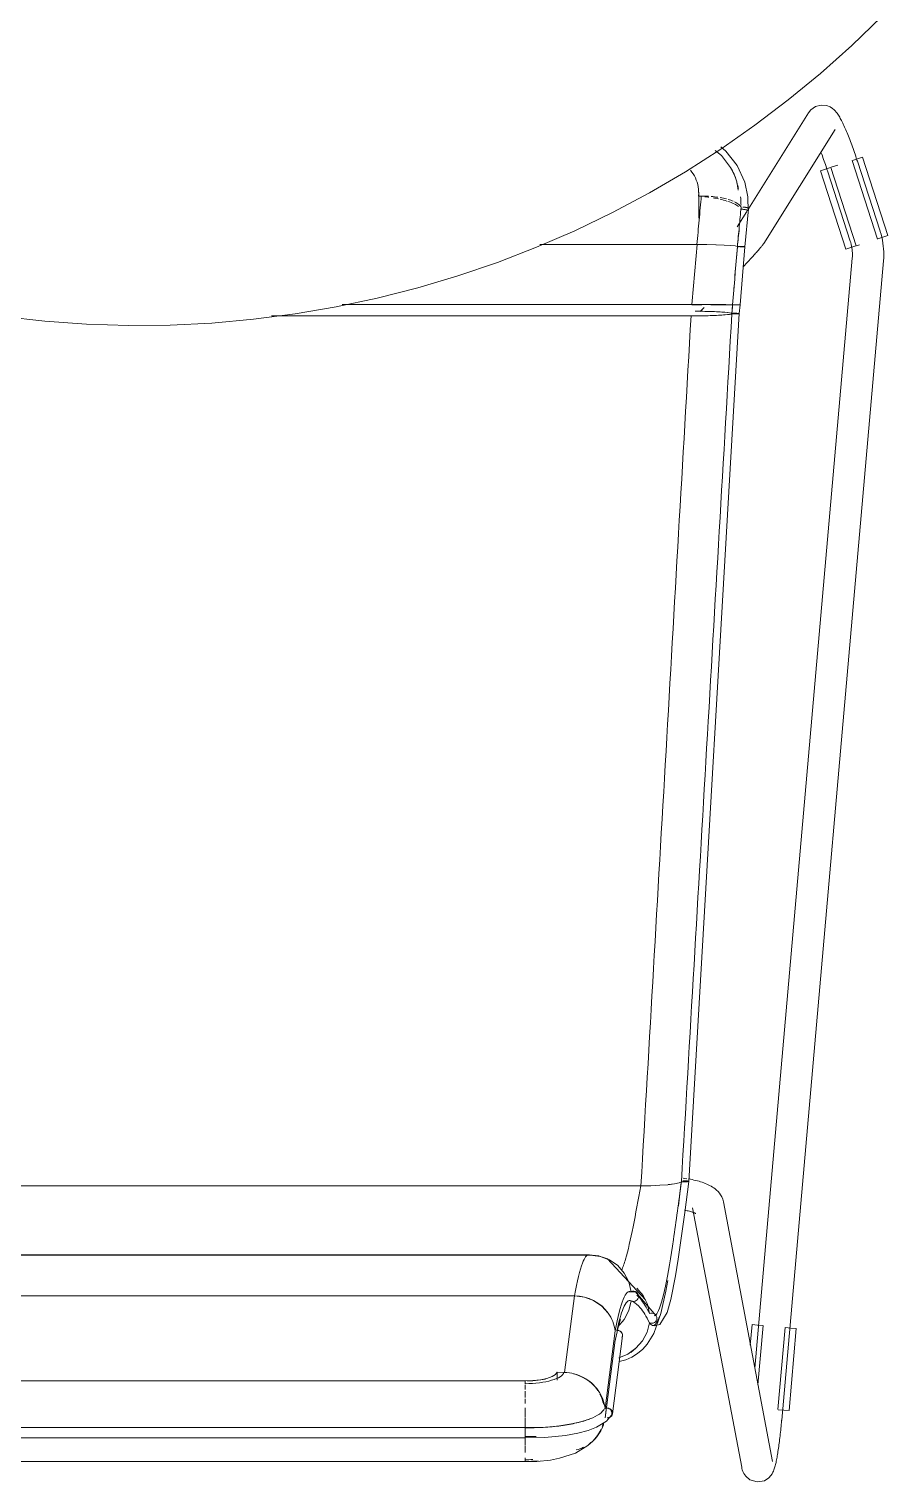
# Model space of a CAD drawing. Header units: millimetres. Extents: x 155927 to 317870, y -36033 to 97293.
# Drawn here: x 220481 to 220809, y 30945 to 31500 of the extents above; entities that cross this region are included whole.
import ezdxf

# ---------------------------------------------------------------- set-up
doc = ezdxf.new("R2010")
doc.units = ezdxf.units.MM
doc.header["$MEASUREMENT"] = 0
doc.layers.add('I-FURN', color=8, linetype='CONTINUOUS', lineweight=9)

msp = doc.modelspace()

# ---------------------------------------------------------------- linework, layer by layer
at = {"layer": 'I-FURN'}
for p, q in [((220795.62, 31494.07), (220807.11, 31505.2)), ((220783.69, 31483.41), (220795.62, 31494.07)), ((220771.34, 31473.23), (220783.69, 31483.41)), ((220779.09, 31468.33), (220756.05, 31431.57)), ((220758.59, 31463.56), (220771.34, 31473.23)), ((220779.98, 31469.46), (220779.09, 31468.33)), ((220779.98, 31469.46), (220781.71, 31470.68)), ((220781.71, 31470.68), (220783.94, 31471.27)), ((220783.94, 31471.27), (220785.91, 31471.09)), ((220785.91, 31471.09), (220787.29, 31470.57)), ((220787.29, 31470.57), (220788.21, 31470)), ((220788.21, 31470), (220788.84, 31469.49)), ((220788.84, 31469.49), (220789.3, 31469.02)), ((220789.3, 31469.02), (220789.67, 31468.59)), ((220789.67, 31468.59), (220789.98, 31468.19)), ((220789.98, 31468.19), (220790.26, 31467.8)), ((220745.47, 31454.41), (220758.59, 31463.56)), ((220790.26, 31467.8), (220790.52, 31467.41)), ((220790.52, 31467.41), (220790.76, 31467.02)), ((220790.76, 31467.02), (220790.99, 31466.62)), ((220790.99, 31466.62), (220791.22, 31466.21)), ((220791.22, 31466.21), (220791.45, 31465.79)), ((220791.45, 31465.79), (220791.68, 31465.35)), ((220791.68, 31465.35), (220791.91, 31464.89)), ((220791.91, 31464.89), (220792.14, 31464.42)), ((220792.14, 31464.42), (220792.37, 31463.92)), ((220792.37, 31463.92), (220792.61, 31463.42)), ((220792.61, 31463.42), (220792.85, 31462.89)), ((220792.85, 31462.89), (220793.09, 31462.34)), ((220761.95, 31418.38), (220789.26, 31461.96)), ((220793.09, 31462.34), (220793.33, 31461.78)), ((220793.33, 31461.78), (220793.58, 31461.2)), ((220793.58, 31461.2), (220793.82, 31460.61)), ((220793.82, 31460.61), (220794.07, 31460)), ((220794.07, 31460), (220794.32, 31459.37)), ((220794.32, 31459.37), (220794.57, 31458.73)), ((220794.57, 31458.73), (220794.83, 31458.08)), ((220794.83, 31458.08), (220795.08, 31457.41)), ((220795.08, 31457.41), (220795.34, 31456.73)), ((220732, 31445.78), (220745.47, 31454.41)), ((220743.38, 31453.96), (220745.73, 31452)), ((220745.47, 31455.26), (220747.46, 31453.66)), ((220745.73, 31452), (220749.22, 31447.42)), ((220747.46, 31453.66), (220751.8, 31448.13)), ((220783.89, 31453.08), (220784.13, 31452.45)), ((220784.13, 31452.45), (220784.36, 31451.82)), ((220784.36, 31451.82), (220784.6, 31451.17)), ((220795.34, 31456.73), (220795.59, 31456.05)), ((220795.59, 31456.05), (220795.85, 31455.35)), ((220795.85, 31455.35), (220796.1, 31454.64)), ((220796.1, 31454.64), (220796.35, 31453.92)), ((220796.35, 31453.92), (220796.61, 31453.2)), ((220796.61, 31453.2), (220796.86, 31452.47)), ((220796.86, 31452.47), (220797.11, 31451.74)), ((220797.11, 31451.74), (220797.35, 31451)), ((220749.22, 31447.42), (220751.13, 31443.74)), ((220751.8, 31448.13), (220754.7, 31441.82)), ((220783.61, 31446.15), (220785.57, 31446.78)), ((220783.61, 31446.15), (220793.3, 31416.14)), ((220784.6, 31451.17), (220784.83, 31450.51)), ((220784.83, 31450.51), (220785.07, 31449.85)), ((220785.07, 31449.85), (220785.3, 31449.17)), ((220785.3, 31449.17), (220785.54, 31448.5)), ((220785.54, 31448.5), (220785.77, 31447.81)), ((220785.57, 31446.78), (220787.54, 31447.42)), ((220785.77, 31447.81), (220786, 31447.12)), ((220786, 31447.12), (220786.23, 31446.43)), ((220786.23, 31446.43), (220786.33, 31446.1)), ((220786.33, 31446.1), (220795.04, 31419.29)), ((220797.35, 31417.45), (220787.66, 31447.45)), ((220790.23, 31448.29), (220787.75, 31447.49)), ((220795.73, 31450.06), (220805.41, 31420.05)), ((220795.84, 31450.1), (220797.82, 31450.73)), ((220797.35, 31451), (220797.6, 31450.26)), ((220797.6, 31450.26), (220797.75, 31449.81)), ((220806.46, 31423), (220797.75, 31449.81)), ((220797.82, 31450.73), (220799.77, 31451.36)), ((220799.77, 31451.36), (220809.46, 31421.36)), ((220718.19, 31437.71), (220732, 31445.78)), ((220754.7, 31441.82), (220755.91, 31436.17)), ((220704.06, 31430.19), (220718.19, 31437.71)), ((220737, 31436.49), (220738.05, 31436.49)), ((220737.06, 31427.98), (220737.06, 31437.74)), ((220755.91, 31436.17), (220756, 31430.71)), ((220689.65, 31423.24), (220704.06, 31430.19)), ((220755.45, 31430.6), (220751.78, 31424.75)), ((220754.7, 31417.11), (220756.12, 31431.6)), ((220674.97, 31416.88), (220689.65, 31423.24)), ((220761.95, 31418.38), (220761.74, 31418.05)), ((220795.04, 31419.29), (220795.24, 31418.66)), ((220795.24, 31418.66), (220795.4, 31418.01)), ((220807.5, 31420.73), (220805.53, 31420.09)), ((220806.47, 31422.95), (220806.46, 31423)), ((220806.8, 31421.86), (220806.47, 31422.95)), ((220807.09, 31420.75), (220806.8, 31421.86)), ((220807.33, 31419.63), (220807.09, 31420.75)), ((220807.52, 31418.51), (220807.33, 31419.63)), ((220809.46, 31421.36), (220807.5, 31420.73)), ((220807.67, 31417.38), (220807.52, 31418.51)), ((220660.05, 31411.1), (220674.97, 31416.88)), ((220736.35, 31417.94), (220676.24, 31417.94)), ((220676.24, 31417.94), (220736.35, 31417.94)), ((220740.11, 31417.91), (220736.35, 31417.94)), ((220736.47, 31417.94), (220740.11, 31417.91)), ((220740.21, 31417.91), (220743.65, 31417.84)), ((220743.65, 31417.84), (220740.21, 31417.91)), ((220746.75, 31417.73), (220743.65, 31417.84)), ((220743.71, 31417.84), (220746.75, 31417.73)), ((220749.22, 31417.57), (220746.75, 31417.73)), ((220746.79, 31417.72), (220749.23, 31417.57)), ((220750.96, 31417.4), (220749.22, 31417.57)), ((220749.24, 31417.57), (220750.96, 31417.4)), ((220750.96, 31417.4), (220751.85, 31417.2)), ((220751.85, 31417.2), (220750.96, 31417.4)), ((220752.32, 31417.21), (220751.85, 31417.2)), ((220751.85, 31417.2), (220752.32, 31417.21)), ((220751.86, 31417.02), (220752.34, 31417.01)), ((220752.33, 31417.01), (220751.86, 31417.02)), ((220752.82, 31417.21), (220752.32, 31417.21)), ((220752.32, 31417.21), (220752.81, 31417.21)), ((220752.81, 31417.21), (220753.31, 31417.21)), ((220753.31, 31417.21), (220752.82, 31417.21)), ((220752.83, 31417.01), (220753.32, 31417.01)), ((220753.32, 31417.01), (220752.83, 31417.01)), ((220752.87, 31394.91), (220754.7, 31417.11)), ((220753.76, 31417.2), (220753.31, 31417.21)), ((220753.31, 31417.21), (220753.76, 31417.2)), ((220753.32, 31417.01), (220753.78, 31417.02)), ((220753.77, 31417.02), (220753.32, 31417.01)), ((220754.15, 31417.18), (220753.76, 31417.2)), ((220753.76, 31417.2), (220754.14, 31417.18)), ((220754.15, 31417.04), (220753.77, 31417.02)), ((220753.78, 31417.02), (220754.16, 31417.04)), ((220754.14, 31417.18), (220754.44, 31417.16)), ((220754.44, 31417.16), (220754.15, 31417.18)), ((220754.45, 31417.06), (220754.15, 31417.04)), ((220754.16, 31417.04), (220754.45, 31417.06)), ((220754.63, 31417.14), (220754.44, 31417.16)), ((220754.45, 31417.06), (220754.64, 31417.08)), ((220754.63, 31417.08), (220754.45, 31417.06)), ((220754.63, 31417.14), (220754.7, 31417.11)), ((220754.7, 31417.11), (220754.63, 31417.14)), ((220754.7, 31417.11), (220754.63, 31417.08)), ((220754.64, 31417.08), (220754.7, 31417.11)), ((220757.12, 31412.71), (220756.73, 31412.29)), ((220757.48, 31413.11), (220757.12, 31412.71)), ((220757.84, 31413.5), (220757.48, 31413.11)), ((220758.18, 31413.87), (220757.84, 31413.5)), ((220758.51, 31414.24), (220758.18, 31413.87)), ((220795.79, 31412.72), (220758.49, 30988.22)), ((220758.83, 31414.59), (220758.51, 31414.24)), ((220759.13, 31414.93), (220758.83, 31414.59)), ((220759.42, 31415.25), (220759.13, 31414.93)), ((220759.69, 31415.56), (220759.42, 31415.25)), ((220759.95, 31415.85), (220759.69, 31415.56)), ((220760.19, 31416.13), (220759.95, 31415.85)), ((220760.42, 31416.4), (220760.19, 31416.13)), ((220760.63, 31416.65), (220760.42, 31416.4)), ((220760.84, 31416.89), (220760.63, 31416.65)), ((220761.02, 31417.12), (220760.84, 31416.89)), ((220761.2, 31417.35), (220761.02, 31417.12)), ((220761.38, 31417.57), (220761.2, 31417.35)), ((220761.55, 31417.8), (220761.38, 31417.57)), ((220761.74, 31418.05), (220761.55, 31417.8)), ((220795.25, 31416.77), (220793.3, 31416.14)), ((220797.23, 31417.41), (220795.25, 31416.77)), ((220795.4, 31418.01), (220795.54, 31417.37)), ((220795.54, 31417.37), (220795.66, 31416.72)), ((220795.66, 31416.72), (220795.75, 31416.06)), ((220795.75, 31416.06), (220795.81, 31415.4)), ((220795.84, 31413.41), (220795.79, 31412.75)), ((220795.79, 31412.75), (220795.79, 31412.72)), ((220795.81, 31415.4), (220795.84, 31414.74)), ((220795.84, 31414.74), (220795.85, 31414.08)), ((220795.85, 31414.08), (220795.84, 31413.41)), ((220798.61, 31417.85), (220797.44, 31417.48)), ((220807.78, 31416.24), (220807.67, 31417.38)), ((220807.74, 31411.67), (220807.82, 31412.81)), ((220807.84, 31415.1), (220807.78, 31416.24)), ((220807.82, 31412.81), (220807.85, 31413.96)), ((220807.85, 31413.96), (220807.84, 31415.1)), ((220644.91, 31405.93), (220660.05, 31411.1)), ((220754.67, 31410.07), (220754.23, 31409.6)), ((220755.1, 31410.53), (220754.67, 31410.07)), ((220755.53, 31410.99), (220755.1, 31410.53)), ((220755.94, 31411.43), (220755.53, 31410.99)), ((220756.34, 31411.87), (220755.94, 31411.43)), ((220756.73, 31412.29), (220756.34, 31411.87)), ((220768.8, 30968.35), (220807.74, 31411.67)), ((220629.58, 31401.37), (220644.91, 31405.93)), ((220598.42, 31394.1), (220614.07, 31397.42)), ((220614.07, 31397.42), (220629.58, 31401.37)), ((220566.79, 31389.34), (220582.65, 31391.4)), ((220573.57, 31390.66), (220734.14, 31390.66)), ((220734.14, 31390.66), (220573.57, 31390.66)), ((220582.65, 31391.4), (220598.42, 31394.1)), ((220600.67, 31394.97), (220734.41, 31394.97)), ((220734.41, 31394.97), (220600.67, 31394.97)), ((220733.31, 31059.64), (220752.6, 31391.55)), ((220734.14, 31390.66), (220737.93, 31390.68)), ((220734.41, 31394.97), (220738.2, 31394.97)), ((220738.2, 31394.97), (220734.41, 31394.97)), ((220738.2, 31394.85), (220734.42, 31394.85)), ((220734.42, 31394.85), (220738.2, 31394.85)), ((220737.94, 31392.42), (220735.68, 31392.44)), ((220737.63, 31392.3), (220739.11, 31393.83)), ((220737.93, 31390.68), (220741.49, 31390.76)), ((220741.49, 31392.34), (220737.94, 31392.42)), ((220738.2, 31394.97), (220741.76, 31394.97)), ((220741.76, 31394.97), (220738.2, 31394.97)), ((220744.61, 31392.22), (220741.49, 31392.34)), ((220741.49, 31390.76), (220744.62, 31390.88)), ((220744.9, 31394.96), (220741.76, 31394.97)), ((220744.88, 31394.86), (220741.76, 31394.85)), ((220741.76, 31394.85), (220744.88, 31394.86)), ((220741.77, 31394.97), (220744.89, 31394.96)), ((220747.1, 31392.05), (220744.61, 31392.22)), ((220744.62, 31390.88), (220747.13, 31391.05)), ((220747.38, 31394.87), (220744.88, 31394.86)), ((220744.88, 31394.86), (220747.38, 31394.87)), ((220744.9, 31394.96), (220747.4, 31394.95)), ((220747.4, 31394.95), (220744.9, 31394.96)), ((220748.85, 31391.86), (220747.1, 31392.05)), ((220747.13, 31391.05), (220748.87, 31391.24)), ((220749.13, 31394.89), (220747.38, 31394.87)), ((220747.38, 31394.87), (220749.13, 31394.89)), ((220747.4, 31394.95), (220749.14, 31394.93)), ((220749.15, 31394.93), (220747.4, 31394.95)), ((220749.76, 31391.65), (220748.85, 31391.86)), ((220748.87, 31391.24), (220749.76, 31391.45)), ((220749.14, 31394.93), (220750.03, 31394.92)), ((220750.04, 31394.92), (220749.15, 31394.93)), ((220750.23, 31391.66), (220749.76, 31391.65)), ((220749.76, 31391.45), (220750.23, 31391.44)), ((220750.03, 31394.92), (220750.5, 31394.92)), ((220750.5, 31394.9), (220750.03, 31394.9)), ((220750.03, 31394.9), (220750.5, 31394.9)), ((220750.51, 31394.92), (220750.04, 31394.92)), ((220750.72, 31391.66), (220750.23, 31391.66)), ((220750.23, 31391.44), (220750.73, 31391.44)), ((220750.5, 31394.92), (220751, 31394.92)), ((220750.99, 31394.9), (220750.5, 31394.9)), ((220750.5, 31394.9), (220751, 31394.9)), ((220751, 31394.92), (220750.51, 31394.92)), ((220751.21, 31391.66), (220750.72, 31391.66)), ((220750.73, 31391.44), (220751.22, 31391.44)), ((220751.48, 31394.9), (220750.99, 31394.9)), ((220751, 31394.92), (220751.49, 31394.92)), ((220751.49, 31394.92), (220751, 31394.92)), ((220751, 31394.9), (220751.49, 31394.9)), ((220751.66, 31391.65), (220751.21, 31391.66)), ((220751.22, 31391.44), (220751.67, 31391.46)), ((220751.94, 31394.9), (220751.48, 31394.9)), ((220751.49, 31394.92), (220751.94, 31394.92)), ((220751.95, 31394.92), (220751.49, 31394.92)), ((220751.49, 31394.9), (220751.94, 31394.9)), ((220752.05, 31391.63), (220751.66, 31391.65)), ((220751.67, 31391.46), (220752.05, 31391.47)), ((220751.94, 31394.92), (220752.32, 31394.92)), ((220752.32, 31394.9), (220751.94, 31394.9)), ((220751.94, 31394.9), (220752.32, 31394.9)), ((220752.33, 31394.92), (220751.95, 31394.92)), ((220752.34, 31391.6), (220752.05, 31391.63)), ((220752.05, 31391.47), (220752.35, 31391.5)), ((220752.32, 31394.92), (220752.62, 31394.91)), ((220752.62, 31394.91), (220752.33, 31394.92)), ((220752.53, 31391.58), (220752.34, 31391.6)), ((220752.35, 31391.5), (220752.53, 31391.52)), ((220752.6, 31391.55), (220752.53, 31391.58)), ((220752.53, 31391.52), (220752.6, 31391.55)), ((220752.87, 31394.91), (220752.6, 31391.55)), ((220752.8, 31394.91), (220752.87, 31394.91)), ((220752.87, 31394.91), (220752.8, 31394.91)), ((220752.81, 31394.91), (220752.87, 31394.91)), ((220752.87, 31394.91), (220752.81, 31394.91)), ((220471.02, 31390.38), (220486.92, 31388.61)), ((220486.92, 31388.61), (220502.88, 31387.48)), ((220502.88, 31387.48), (220518.87, 31386.98)), ((220518.87, 31386.98), (220534.87, 31387.13)), ((220534.87, 31387.13), (220550.85, 31387.92)), ((220550.85, 31387.92), (220566.79, 31389.34)), ((220331.49, 31057.92), (220714.89, 31057.92)), ((220714.89, 31057.92), (220331.49, 31057.92)), ((220714.89, 31057.92), (220718.66, 31057.98)), ((220718.66, 31057.98), (220714.97, 31057.92)), ((220718.66, 31057.98), (220722.2, 31058.14)), ((220722.2, 31058.14), (220718.72, 31057.98)), ((220722.2, 31058.14), (220725.3, 31058.37)), ((220725.3, 31058.37), (220722.24, 31058.14)), ((220725.3, 31058.37), (220727.79, 31058.69)), ((220727.8, 31058.69), (220725.33, 31058.38)), ((220727.79, 31058.69), (220729.54, 31059.05)), ((220729.54, 31059.05), (220727.8, 31058.69)), ((220730.44, 31059.45), (220729.54, 31059.05)), ((220729.54, 31059.05), (220730.44, 31059.45)), ((220730.44, 31059.45), (220730.91, 31059.43)), ((220730.92, 31059.43), (220730.44, 31059.45)), ((220730.91, 31059.43), (220731.41, 31059.43)), ((220731.41, 31059.43), (220730.92, 31059.43)), ((220731.45, 31059.86), (220730.95, 31059.85)), ((220730.95, 31059.85), (220731.45, 31059.86)), ((220731.79, 31060.77), (220731.06, 31060.87)), ((220731.41, 31059.43), (220731.9, 31059.44)), ((220731.91, 31059.44), (220731.41, 31059.43)), ((220731.94, 31059.85), (220731.45, 31059.86)), ((220731.45, 31059.86), (220731.94, 31059.85)), ((220733.31, 31059.64), (220731.75, 31047.78)), ((220732.5, 31060.67), (220731.79, 31060.77)), ((220731.9, 31059.44), (220732.36, 31059.46)), ((220732.36, 31059.46), (220731.91, 31059.44)), ((220732.39, 31059.82), (220731.94, 31059.85)), ((220731.94, 31059.85), (220732.4, 31059.82)), ((220732.36, 31059.46), (220732.74, 31059.49)), ((220732.75, 31059.49), (220732.36, 31059.46)), ((220732.77, 31059.79), (220732.39, 31059.82)), ((220732.4, 31059.82), (220732.78, 31059.79)), ((220732.74, 31059.49), (220733.04, 31059.54)), ((220733.05, 31059.54), (220732.75, 31059.49)), ((220733.06, 31059.74), (220732.77, 31059.79)), ((220732.78, 31059.79), (220733.07, 31059.74)), ((220733.04, 31059.54), (220733.24, 31059.59)), ((220733.24, 31059.59), (220733.05, 31059.54)), ((220733.25, 31059.69), (220733.06, 31059.74)), ((220733.07, 31059.74), (220733.25, 31059.69)), ((220733.9, 31060.42), (220733.21, 31060.55)), ((220733.24, 31059.59), (220733.31, 31059.64)), ((220733.31, 31059.64), (220733.24, 31059.59)), ((220733.31, 31059.64), (220733.25, 31059.69)), ((220733.25, 31059.69), (220733.31, 31059.64)), ((220734.58, 31060.29), (220733.9, 31060.42)), ((220735.25, 31060.15), (220734.58, 31060.29)), ((220735.9, 31059.99), (220735.25, 31060.15)), ((220736.55, 31059.83), (220735.9, 31059.99)), ((220737.18, 31059.66), (220736.55, 31059.83)), ((220737.79, 31059.48), (220737.18, 31059.66)), ((220738.4, 31059.28), (220737.79, 31059.48)), ((220738.99, 31059.08), (220738.4, 31059.28)), ((220739.57, 31058.86), (220738.99, 31059.08)), ((220740.14, 31058.62), (220739.57, 31058.86)), ((220740.7, 31058.37), (220740.14, 31058.62)), ((220741.25, 31058.1), (220740.7, 31058.37)), ((220741.79, 31057.81), (220741.25, 31058.1)), ((220742.33, 31057.48), (220741.79, 31057.81)), ((220742.87, 31057.13), (220742.33, 31057.48)), ((220743.4, 31056.72), (220742.87, 31057.13)), ((220743.93, 31056.27), (220743.4, 31056.72)), ((220744.45, 31055.75), (220743.93, 31056.27)), ((220744.96, 31055.16), (220744.45, 31055.75)), ((220745.44, 31054.47), (220744.96, 31055.16)), ((220745.88, 31053.68), (220745.44, 31054.47)), ((220746.24, 31052.78), (220745.88, 31053.68)), ((220746.5, 31051.79), (220746.24, 31052.78)), ((220765.32, 30952.5), (220746.5, 31051.79)), ((220731.75, 31047.78), (220730.4, 31037.86)), ((220732.16, 31048.54), (220731.67, 31048.63)), ((220732.63, 31048.43), (220732.16, 31048.54)), ((220733.08, 31048.33), (220732.63, 31048.43)), ((220733.5, 31048.22), (220733.08, 31048.33)), ((220733.89, 31048.12), (220733.5, 31048.22)), ((220734.26, 31048.01), (220733.89, 31048.12)), ((220734.6, 31047.9), (220734.26, 31048.01)), ((220734.9, 31047.8), (220734.6, 31047.9)), ((220734.71, 31049.56), (220753.53, 30950.27)), ((220735.17, 31047.69), (220734.9, 31047.8)), ((220735.4, 31047.6), (220735.17, 31047.69)), ((220735.59, 31047.51), (220735.4, 31047.6)), ((220735.75, 31047.44), (220735.59, 31047.51)), ((220735.83, 31047.39), (220735.75, 31047.44)), ((220735.91, 31047.35), (220735.83, 31047.39)), ((220735.93, 31047.33), (220735.91, 31047.35)), ((220730.4, 31037.86), (220729.22, 31029.84)), ((220350.8, 31031.42), (220695.59, 31031.42)), ((220695.59, 31031.42), (220350.8, 31031.42)), ((220695.05, 31031.57), (220390.25, 31031.57)), ((220698.8, 31031.13), (220695.05, 31031.57)), ((220695.59, 31031.42), (220699.38, 31030.94)), ((220699.38, 31030.95), (220695.59, 31031.42)), ((220703.26, 31029.41), (220698.8, 31031.13)), ((220702.95, 31029.59), (220699.38, 31030.95)), ((220699.38, 31030.94), (220702.94, 31029.58)), ((220702.16, 31030), (220700.24, 31030.71)), ((220716.76, 31014.31), (220702.16, 31030)), ((220702.94, 31029.58), (220706.08, 31027.41)), ((220706.08, 31027.41), (220702.95, 31029.59)), ((220729.22, 31029.84), (220728.18, 31023.52)), ((220706.08, 31027.41), (220708.59, 31024.53)), ((220708.59, 31024.54), (220706.08, 31027.41)), ((220710.34, 31021.15), (220708.59, 31024.54)), ((220708.59, 31024.53), (220710.34, 31021.14)), ((220711.24, 31017.43), (220710.34, 31021.15)), ((220713.42, 31018.82), (220715.81, 31015.98)), ((220715.82, 31015.98), (220713.42, 31018.82)), ((220724.47, 31017.66), (220725.2, 31021.73)), ((220728.18, 31023.52), (220726.38, 31014.5)), ((220356.84, 31015.82), (220689.55, 31015.82)), ((220689.55, 31015.82), (220356.84, 31015.82)), ((220689.55, 31015.82), (220685.69, 30986.55)), ((220693.32, 31015.35), (220689.55, 31015.82)), ((220696.87, 31014.03), (220693.32, 31015.35)), ((220699.98, 31011.95), (220696.87, 31014.03)), ((220713.05, 31017.4), (220710.17, 31017.45)), ((220710.34, 31010.21), (220711.24, 31013.92)), ((220711.24, 31017.43), (220711.71, 31017.59)), ((220711.71, 31017.59), (220711.24, 31017.43)), ((220711.71, 31013.76), (220711.24, 31013.93)), ((220711.24, 31013.92), (220711.71, 31013.76)), ((220711.92, 31013.64), (220711.48, 31013.82)), ((220711.71, 31017.59), (220712.2, 31017.63)), ((220712.21, 31017.63), (220711.71, 31017.59)), ((220712.2, 31013.73), (220711.71, 31013.76)), ((220711.71, 31013.76), (220712.21, 31013.72)), ((220712.2, 31017.63), (220712.69, 31017.55)), ((220712.69, 31013.81), (220712.2, 31013.73)), ((220712.7, 31017.55), (220712.21, 31017.63)), ((220712.21, 31013.72), (220712.7, 31013.81)), ((220712.69, 31017.55), (220713.14, 31017.35)), ((220713.14, 31014.01), (220712.69, 31013.81)), ((220713.15, 31017.35), (220712.7, 31017.55)), ((220712.7, 31013.81), (220713.15, 31014.01)), ((220720.87, 31008.11), (220712.75, 31017.53)), ((220713.14, 31017.35), (220713.53, 31017.03)), ((220713.53, 31014.32), (220713.14, 31014.01)), ((220713.53, 31017.03), (220713.15, 31017.35)), ((220713.15, 31014.01), (220713.53, 31014.32)), ((220713.53, 31017.03), (220713.82, 31016.63)), ((220713.82, 31016.63), (220713.53, 31017.03)), ((220713.82, 31014.73), (220713.53, 31014.32)), ((220713.53, 31014.32), (220713.82, 31014.73)), ((220713.82, 31016.63), (220714.01, 31016.17)), ((220714.01, 31016.17), (220713.82, 31016.63)), ((220714.01, 31015.19), (220713.82, 31014.73)), ((220713.82, 31014.73), (220714.01, 31015.19)), ((220714.01, 31016.17), (220714.08, 31015.68)), ((220714.08, 31015.68), (220714.01, 31016.17)), ((220714.08, 31015.68), (220714.01, 31015.19)), ((220714.01, 31015.19), (220714.08, 31015.68)), ((220715.81, 31015.98), (220717.45, 31012.65)), ((220717.46, 31012.66), (220715.82, 31015.98)), ((220717.45, 31012.65), (220718.25, 31009.04)), ((220718.25, 31009.04), (220717.46, 31012.66)), ((220722.58, 31009.14), (220724.47, 31017.66)), ((220726.38, 31014.5), (220724.97, 31009.51)), ((220702.47, 31009.21), (220699.98, 31011.95)), ((220708.59, 31006.82), (220710.34, 31010.21)), ((220718.25, 31009.04), (220718.72, 31009.19)), ((220718.72, 31009.19), (220718.25, 31009.04)), ((220718.72, 31009.19), (220719.22, 31009.22)), ((220719.22, 31009.22), (220718.72, 31009.19)), ((220719.22, 31009.22), (220719.71, 31009.13)), ((220719.71, 31009.13), (220719.22, 31009.22)), ((220719.71, 31009.13), (220720.16, 31008.92)), ((220720.16, 31008.93), (220719.71, 31009.13)), ((220719.9, 31001.51), (220722.58, 31009.14)), ((220720.54, 31008.61), (220720.16, 31008.93)), ((220720.16, 31008.92), (220720.54, 31008.61)), ((220720.54, 31008.61), (220720.83, 31008.2)), ((220720.83, 31008.2), (220720.54, 31008.61)), ((220720.72, 31008.39), (220720.85, 31008.17)), ((220720.83, 31008.2), (220721.01, 31007.74)), ((220721.01, 31007.74), (220720.83, 31008.2)), ((220721.07, 31007.26), (220720.99, 31006.77)), ((220721, 31006.77), (220721.07, 31007.26)), ((220721.01, 31007.74), (220721.07, 31007.26)), ((220721.07, 31007.26), (220721.01, 31007.74)), ((220724.97, 31009.51), (220722.2, 31004.87)), ((220705.1, 31002.45), (220701.25, 30972.75)), ((220706.33, 31004.41), (220704.95, 30998.12)), ((220706.06, 31002.64), (220705.57, 31002.6)), ((220706.56, 31002.56), (220706.06, 31002.64)), ((220706.08, 31003.94), (220708.59, 31006.82)), ((220707.08, 31006.85), (220706.33, 31004.41)), ((220707.01, 31002.37), (220706.56, 31002.56)), ((220707.39, 31002.07), (220707.01, 31002.37)), ((220707.68, 31001.68), (220707.39, 31002.07)), ((220707.87, 31001.24), (220707.68, 31001.68)), ((220715.55, 30998.6), (220717.29, 31001.92)), ((220717.29, 31001.92), (220718.2, 31005.55)), ((220717.4, 30997.4), (220719.9, 31001.51)), ((220718.67, 31005.39), (220718.2, 31005.56)), ((220718.2, 31005.55), (220718.67, 31005.39)), ((220719.16, 31005.35), (220718.67, 31005.39)), ((220718.67, 31005.39), (220719.16, 31005.35)), ((220720.02, 31004.34), (220719.1, 31004.63)), ((220719.66, 31005.43), (220719.16, 31005.35)), ((220719.16, 31005.35), (220719.66, 31005.42)), ((220720.11, 31005.62), (220719.66, 31005.43)), ((220719.66, 31005.42), (220720.11, 31005.62)), ((220722.2, 31004.87), (220720.02, 31004.34)), ((220720.5, 31005.93), (220720.11, 31005.62)), ((220720.11, 31005.62), (220720.5, 31005.92)), ((220720.8, 31006.32), (220720.5, 31005.93)), ((220720.5, 31005.92), (220720.8, 31006.32)), ((220720.99, 31006.77), (220720.8, 31006.32)), ((220720.8, 31006.32), (220721, 31006.77)), ((220757.46, 31004.86), (220756.77, 30996.96)), ((220757.46, 31004.86), (220759.5, 31004.68)), ((220759.5, 31004.68), (220761.57, 31004.5)), ((220759.7, 30981.88), (220761.69, 31004.48)), ((220770.14, 31003.74), (220767.38, 30972.33)), ((220770.26, 31003.73), (220772.33, 31003.55)), ((220774.37, 31003.37), (220771.61, 30971.96)), ((220772.33, 31003.55), (220774.37, 31003.37)), ((220705.08, 30998.9), (220701.23, 30969.21)), ((220707.93, 31000.54), (220704.07, 30970.76)), ((220707.69, 30999.86), (220707.88, 31000.3)), ((220707.94, 31000.77), (220707.87, 31001.24)), ((220707.88, 31000.3), (220707.94, 31000.77)), ((220713.07, 30995.78), (220715.55, 30998.6)), ((220715.66, 30995.44), (220717.4, 30997.4)), ((220706.47, 30992.2), (220709.99, 30993.6)), ((220706.61, 30990.69), (220709.12, 30991.35)), ((220709.12, 30991.35), (220711.49, 30992.38)), ((220709.99, 30993.6), (220713.07, 30995.78)), ((220713.07, 30995.78), (220711.04, 30994.23)), ((220711.49, 30992.38), (220713.69, 30993.75)), ((220713.69, 30993.75), (220715.66, 30995.44)), ((220680.98, 30984.96), (220679, 30984.29)), ((220682.33, 30985.75), (220680.98, 30984.96)), ((220682.97, 30986.61), (220682.33, 30985.75)), ((220682.97, 30983.61), (220682.97, 30986.61)), ((220685.69, 30986.55), (220682.97, 30986.61)), ((220670.62, 30983.36), (220375.77, 30983.36)), ((220375.77, 30983.3), (220670.62, 30983.3)), ((220673.66, 30983.47), (220670.62, 30983.36)), ((220670.62, 30981.77), (220670.62, 30980.03)), ((220670.62, 30979.44), (220670.62, 30976.98)), ((220676.51, 30983.78), (220673.66, 30983.47)), ((220679, 30984.29), (220676.51, 30983.78)), ((220670.62, 30976.46), (220670.62, 30974.62)), ((220702, 30975.17), (220701.38, 30970.4)), ((220670.62, 30972.99), (220670.62, 30969.43)), ((220670.62, 30965.43), (220670.62, 30969.24)), ((220670.62, 30969.24), (220670.62, 30965.43)), ((220691.95, 30967.65), (220694.78, 30968.53)), ((220694.78, 30968.53), (220695.29, 30968.72)), ((220703.71, 30970.27), (220701.82, 30967.88)), ((220769.57, 30972.14), (220767.5, 30972.32)), ((220768.71, 30967.44), (220768.78, 30968.2)), ((220768.78, 30968.2), (220768.8, 30968.35)), ((220771.61, 30971.96), (220769.57, 30972.14)), ((220670.62, 30965.46), (220375.77, 30965.46)), ((220670.62, 30965.46), (220677.03, 30965.54)), ((220670.62, 30965.45), (220670.62, 30961.49)), ((220670.62, 30965.34), (220670.62, 30965.45)), ((220670.62, 30965.12), (220670.62, 30965.34)), ((220670.62, 30964.79), (220670.62, 30965.12)), ((220670.62, 30964.37), (220670.62, 30964.79)), ((220670.62, 30963.9), (220670.62, 30964.37)), ((220670.62, 30963.4), (220670.62, 30963.9)), ((220670.62, 30962.91), (220670.62, 30963.4)), ((220670.62, 30962.45), (220670.62, 30962.91)), ((220677.03, 30965.54), (220683.02, 30966.02)), ((220683.02, 30966.02), (220688.45, 30966.85)), ((220690.78, 30963.31), (220686.07, 30962.44)), ((220688.45, 30966.85), (220691.95, 30967.65)), ((220694.82, 30964.39), (220690.78, 30963.31)), ((220697.99, 30965.58), (220694.82, 30964.39)), ((220701.82, 30967.88), (220697.99, 30965.58)), ((220699.69, 30964.77), (220698.36, 30962.5)), ((220768.18, 30962.28), (220768.26, 30963)), ((220768.26, 30963), (220768.34, 30963.73)), ((220768.34, 30963.73), (220768.42, 30964.46)), ((220768.42, 30964.46), (220768.5, 30965.2)), ((220768.5, 30965.2), (220768.57, 30965.94)), ((220768.57, 30965.94), (220768.64, 30966.69)), ((220768.64, 30966.69), (220768.71, 30967.44)), ((220375.77, 30961.49), (220670.62, 30961.49)), ((220670.62, 30962.06), (220670.62, 30962.45)), ((220670.62, 30961.76), (220670.62, 30962.06)), ((220670.62, 30961.56), (220670.62, 30961.76)), ((220670.62, 30958.71), (220670.62, 30961.74)), ((220670.62, 30961.74), (220670.62, 30958.72)), ((220678.18, 30961.64), (220670.62, 30961.49)), ((220670.62, 30961.49), (220670.62, 30961.56)), ((220670.62, 30958.55), (220670.62, 30955.98)), ((220686.07, 30962.44), (220678.18, 30961.64)), ((220694.71, 30958.6), (220689.99, 30955.73)), ((220696.69, 30960.43), (220694.71, 30958.6)), ((220698.36, 30962.5), (220696.69, 30960.43)), ((220767.49, 30956.95), (220767.58, 30957.57)), ((220767.58, 30957.57), (220767.67, 30958.2)), ((220767.67, 30958.2), (220767.75, 30958.85)), ((220767.75, 30958.85), (220767.84, 30959.51)), ((220767.84, 30959.51), (220767.93, 30960.19)), ((220767.93, 30960.19), (220768.01, 30960.88)), ((220768.01, 30960.88), (220768.1, 30961.58)), ((220768.1, 30961.58), (220768.18, 30962.28)), ((220375.77, 30952.46), (220670.62, 30952.46)), ((220670.62, 30953.95), (220670.62, 30952.47)), ((220670.62, 30952.46), (220670.62, 30952.63)), ((220675.14, 30952.54), (220670.62, 30952.46)), ((220680.35, 30953.06), (220675.14, 30952.54)), ((220683.84, 30953.71), (220680.35, 30953.06)), ((220689.99, 30955.73), (220683.84, 30953.71)), ((220766.44, 30951.29), (220766.54, 30951.71)), ((220766.54, 30951.71), (220766.64, 30952.16)), ((220766.64, 30952.16), (220766.74, 30952.62)), ((220766.74, 30952.62), (220766.83, 30953.09)), ((220766.83, 30953.09), (220766.93, 30953.59)), ((220766.93, 30953.59), (220767.02, 30954.11)), ((220767.02, 30954.11), (220767.12, 30954.64)), ((220767.12, 30954.64), (220767.21, 30955.19)), ((220767.21, 30955.19), (220767.3, 30955.76)), ((220767.3, 30955.76), (220767.39, 30956.34)), ((220767.39, 30956.34), (220767.49, 30956.95)), ((220753.61, 30949.85), (220753.53, 30950.27)), ((220753.75, 30949.34), (220753.61, 30949.85)), ((220753.96, 30948.72), (220753.75, 30949.34)), ((220754.34, 30947.92), (220753.96, 30948.72)), ((220755.09, 30946.83), (220754.34, 30947.92)), ((220756.66, 30945.51), (220755.09, 30946.83)), ((220762.17, 30945.16), (220763.83, 30946.2)), ((220763.83, 30946.2), (220764.68, 30947.11)), ((220764.68, 30947.11), (220765.16, 30947.81)), ((220765.16, 30947.81), (220765.47, 30948.37)), ((220765.47, 30948.37), (220765.68, 30948.85)), ((220765.68, 30948.85), (220765.85, 30949.28)), ((220765.85, 30949.28), (220765.99, 30949.68)), ((220765.99, 30949.68), (220766.12, 30950.08)), ((220766.12, 30950.08), (220766.23, 30950.47)), ((220766.23, 30950.47), (220766.34, 30950.87)), ((220766.34, 30950.87), (220766.44, 30951.29)), ((220756.66, 30945.51), (220759.41, 30944.68)), ((220759.41, 30944.68), (220762.17, 30945.16))]:
    msp.add_line(p, q, dxfattribs=at)
for centre, major_axis, ratio, start_param, end_param in [((220689.42, 31000.76), (15.78, 0), 0.955139, 0.595876, 1.562553), ((220689.42, 31000.76), (15.78, 0), 0.955139, 0.354206, 0.595753), ((220689.42, 31000.76), (15.78, 0), 0.955139, 0.112537, 0.354036), ((220705.98, 31000.77), (1.96, 0), 0.955139, 5.775592, 8.064923), ((220670.62, 30968.21), (0, 15.75), 0.000004, 5.8107, 5.99294), ((220670.62, 30956.73), (12.4, 0), 0.287441, 4.712389, 4.950404)]:
    msp.add_ellipse(centre, major_axis=major_axis, ratio=ratio, start_param=start_param, end_param=end_param, dxfattribs=at)
for points, knots in [([(220733.89, 31446.38), (220734.66, 31445.48), (220736.59, 31442.48), (220737.22, 31438.88), (220737, 31436.49)], [0.5, 0.5, 0.5, 0.5, 0.6666667, 1, 1, 1, 1]), ([(220749.22, 31447.4), (220749.73, 31446.58), (220751.31, 31443.86), (220751.91, 31440.87), (220752.19, 31438.77)], [-0.4024189, -0.4024189, -0.4024189, -0.4024189, -0.3333333, -0.1789981, -0.1789981, -0.1789981, -0.1789981]), ([(220753.93, 31432.22), (220754, 31432.22), (220754.21, 31432.22), (220754.51, 31432.22), (220754.8, 31432.19), (220755.07, 31432.16), (220755.32, 31432.11), (220755.55, 31432.05), (220755.74, 31431.98), (220755.94, 31431.88), (220756.04, 31431.8), (220756.07, 31431.75)], [0.0831072, 0.0831072, 0.0831072, 0.0831072, 0.1111111, 0.1666667, 0.1944444, 0.2222222, 0.2777778, 0.3055556, 0.3333333, 0.3888889, 0.4444444, 0.4444444, 0.4444444, 0.4444444]), ([(220749.76, 31391.45), (220749.49, 31391.31), (220748.1, 31391.1), (220744.74, 31390.88), (220741.57, 31390.75), (220737.97, 31390.67), (220735.42, 31390.66), (220734.14, 31390.66)], [-1, -1, -1, -1, -0.666667, -0.5, -0.333333, -0.166667, 0, 0, 0, 0]), ([(220735.68, 31392.44), (220737.71, 31392.43), (220740.93, 31392.37), (220744.72, 31392.22), (220748.07, 31392), (220749.47, 31391.79), (220749.76, 31391.65)], [-0.9335619, -0.9335619, -0.9335619, -0.9335619, -0.6666667, -0.5, -0.3333333, 0, 0, 0, 0]), ([(220752.6, 31391.55), (220752.6, 31391.53), (220752.46, 31391.5), (220752.07, 31391.47), (220751.69, 31391.45), (220751.23, 31391.44), (220750.73, 31391.44), (220750.23, 31391.44), (220749.91, 31391.45), (220749.76, 31391.45)], [-0.498493, -0.498493, -0.498493, -0.498493, -0.375, -0.3125, -0.25, -0.1875, -0.125, -0.0625, 0, 0, 0, 0]), ([(220714.89, 31057.92), (220713.92, 31052.54), (220711.97, 31041.75), (220709.54, 31031.04), (220708.08, 31026.8), (220707.59, 31025.65)], [0, 0, 0, 0, 0.25, 0.5, 0.625, 0.625, 0.625, 0.625]), ([(220720.08, 31008.16), (220720.48, 31008.35), (220721.91, 31009.95), (220724.34, 31018.25), (220727.39, 31036.69), (220729.43, 31051.9), (220730.44, 31059.45)], [0.1500588, 0.1500588, 0.1500588, 0.1500588, 0.25, 0.5, 0.75, 1, 1, 1, 1]), ([(220695.05, 31031.57), (220694.22, 31031.57), (220692.39, 31029.19), (220690.56, 31021.55), (220689.55, 31015.82)], [0.0892846, 0.0892846, 0.0892846, 0.0892846, 0.5, 1, 1, 1, 1]), ([(220705.79, 31002.54), (220706.58, 31006.25), (220708.4, 31012.74), (220710.21, 31014.47), (220711.24, 31013.93)], [0.1122148, 0.1122148, 0.1122148, 0.1122148, 0.5, 1, 1, 1, 1]), ([(220711.92, 31013.64), (220712.85, 31013.17), (220714.94, 31011.39), (220717.04, 31007.96), (220718.2, 31005.56)], [0.0974621, 0.0974621, 0.0974621, 0.0974621, 0.5, 1, 1, 1, 1]), ([(220713.37, 31016.17), (220713.82, 31015.78), (220715.45, 31014.11), (220717.08, 31011.45), (220718.25, 31009.04)], [0.303693, 0.303693, 0.303693, 0.303693, 0.5, 1, 1, 1, 1]), ([(220718.2, 31005.55), (220719.22, 31004), (220720.5, 31004.23), (220721.79, 31007.25), (220722.04, 31007.98)], [0, 0, 0, 0, 0.25, 0.3133981, 0.3133981, 0.3133981, 0.3133981]), ([(220689.22, 30985.99), (220690.46, 30985.67), (220693.98, 30984.24), (220697.28, 30981.78), (220698.42, 30979.63)], [-0.8333333, -0.8333333, -0.8333333, -0.8333333, -0.6666667, -0.3333333, -0.3333333, -0.3333333, -0.3333333]), ([(220702.11, 30969.16), (220702.25, 30969.16), (220702.47, 30969.18), (220702.76, 30969.25), (220703.03, 30969.34), (220703.35, 30969.52), (220703.67, 30969.81), (220703.9, 30970.17), (220704.04, 30970.52), (220704.08, 30970.83), (220704.09, 30971.1), (220704.05, 30971.37), (220703.98, 30971.62), (220703.87, 30971.87), (220703.68, 30972.18), (220703.35, 30972.51), (220702.96, 30972.75), (220702.6, 30972.86), (220702.23, 30972.93), (220701.79, 30972.93), (220701.43, 30972.82), (220701.25, 30972.75)], [0.1111111, 0.1111111, 0.1111111, 0.1111111, 0.1666667, 0.1944444, 0.2222222, 0.2777778, 0.3333333, 0.3888889, 0.4444444, 0.4791667, 0.5138889, 0.5486111, 0.5833333, 0.6180556, 0.6527778, 0.7222222, 0.7916667, 0.8263889, 0.8611111, 0.9305556, 1, 1, 1, 1]), ([(220702.5, 30972.84), (220702.62, 30972.8), (220702.85, 30972.7), (220703.27, 30972.42), (220703.72, 30971.88), (220703.97, 30971), (220703.75, 30970.22), (220703.35, 30969.71), (220702.97, 30969.41), (220702.51, 30969.22), (220702.18, 30969.19), (220702.01, 30969.18)], [-0.8125, -0.8125, -0.8125, -0.8125, -0.765625, -0.71875, -0.625, -0.5, -0.375, -0.3125, -0.25, -0.1875, -0.125, -0.125, -0.125, -0.125]), ([(220694.97, 30959.08), (220695.37, 30959.35), (220696.75, 30960.39), (220698.74, 30962.56), (220700.22, 30965.11), (220700.64, 30966.74), (220700.75, 30967.19)], [0.434972, 0.434972, 0.434972, 0.434972, 0.5, 0.6666667, 0.8333333, 0.8970882, 0.8970882, 0.8970882, 0.8970882])]:
    msp.add_open_spline(points, degree=3, knots=knots, dxfattribs=at)
for points in [[(220752.32, 31439.4), (220752.12, 31440.13), (220751.88, 31440.85), (220751.62, 31441.55)], [(220736.35, 31417.94), (220736.66, 31421.08), (220737.25, 31427.32), (220737.79, 31433.47), (220738.05, 31436.49)], [(220737.06, 31438.01), (220737.07, 31437.51), (220737.05, 31437), (220737, 31436.49)], [(220738.05, 31436.49), (220739, 31436.48), (220739.93, 31436.45), (220740.84, 31436.39)], [(220740.89, 31436.08), (220740.42, 31436.14), (220739.94, 31436.2), (220739.46, 31436.24)], [(220741.77, 31436.33), (220742.67, 31436.25), (220743.55, 31436.15), (220744.4, 31436.02)], [(220744.58, 31435.43), (220743.93, 31435.57), (220743.27, 31435.7), (220742.59, 31435.82)], [(220747.83, 31434.58), (220747.03, 31434.83), (220746.16, 31435.06), (220745.24, 31435.27)], [(220745.26, 31435.89), (220746.1, 31435.75), (220746.9, 31435.58), (220747.64, 31435.39)], [(220748.31, 31435.21), (220749.04, 31435), (220749.67, 31434.77), (220750.27, 31434.52)], [(220753.11, 31436.15), (220753.2, 31435.34), (220753.21, 31434.51), (220753.2, 31433.69)], [(220753.25, 31432.99), (220753.24, 31433.64), (220753.2, 31434.29), (220753.14, 31434.93)], [(220750.46, 31433.59), (220749.82, 31433.88), (220749.08, 31434.16), (220748.26, 31434.42)], [(220752.28, 31432.51), (220751.87, 31432.84), (220751.35, 31433.16), (220750.71, 31433.47)], [(220750.74, 31434.33), (220751.43, 31434), (220752.58, 31433.3), (220753.14, 31432.55), (220753.29, 31432.16)], [(220751.85, 31417.2), (220752.09, 31419.73), (220752.57, 31424.76), (220753.05, 31429.72), (220753.29, 31432.16)], [(220755.94, 31430.85), (220755.9, 31430.9), (220755.78, 31430.99), (220755.48, 31431.13), (220755.09, 31431.24), (220754.64, 31431.34), (220754.15, 31431.4), (220753.65, 31431.43), (220753.33, 31431.43), (220753.18, 31431.43)], [(220751.86, 31417.02), (220752.1, 31419.39), (220752.33, 31421.76), (220752.57, 31424.1)], [(220736.47, 31417.94), (220736.13, 31414.12), (220735.78, 31410.29), (220735.44, 31406.47)], [(220751.85, 31417.2), (220751.55, 31413.49), (220750.94, 31406.07), (220750.34, 31398.64), (220750.04, 31394.92)], [(220751.86, 31417.02), (220751.56, 31413.37), (220751.26, 31409.72), (220750.95, 31406.07)], [(220735.44, 31406.47), (220735.1, 31402.64), (220734.75, 31398.81), (220734.41, 31394.97)], [(220750.65, 31402.46), (220750.62, 31402.05), (220750.59, 31401.64), (220750.55, 31401.22)], [(220734.14, 31390.66), (220730.95, 31335.13), (220727.75, 31279.6), (220724.56, 31224.17)], [(220749.76, 31391.45), (220746.54, 31336.05), (220740.1, 31225.28), (220733.66, 31114.69), (220730.44, 31059.45)], [(220749.76, 31391.45), (220749.81, 31392.03), (220749.9, 31393.18), (220749.99, 31394.34), (220750.03, 31394.92)], [(220749.76, 31391.65), (220749.8, 31392.19), (220749.89, 31393.28), (220749.98, 31394.36), (220750.03, 31394.9)], [(220749.76, 31391.65), (220750.35, 31391.67), (220751.86, 31391.66), (220752.6, 31391.59), (220752.6, 31391.55)], [(220724.56, 31224.17), (220721.36, 31168.7), (220718.17, 31113.28), (220714.97, 31057.92)], [(220729.27, 31050.28), (220729.65, 31053.31), (220730.04, 31056.38), (220730.43, 31059.44)], [(220695.59, 31031.42), (220695.41, 31031.52), (220695.23, 31031.57), (220695.05, 31031.57)], [(220705.1, 31002.45), (220706.12, 31007.95), (220708.17, 31016.01), (220710.21, 31017.98), (220711.24, 31017.43)], [(220685.44, 30986.53), (220685.19, 30985.42), (220681.8, 30983.25), (220674.41, 30982.29), (220670.62, 30982.23)], [(220701.25, 30972.75), (220701.1, 30973.99), (220700.52, 30976.36), (220698.76, 30979.7), (220696.23, 30982.54), (220693.09, 30984.73), (220689.48, 30986.15), (220686.98, 30986.51), (220685.69, 30986.55)], [(220671.46, 30983.31), (220674.24, 30983.36), (220677.38, 30983.64), (220679, 30984.25)], [(220699.27, 30978.26), (220699.97, 30977), (220700.37, 30975.63), (220700.71, 30974.25)], [(220701.05, 30972.76), (220700.7, 30972.03), (220699.39, 30970.62), (220695.69, 30968.73), (220690.62, 30967.2), (220684.47, 30966.09), (220677.62, 30965.46), (220672.97, 30965.38), (220670.62, 30965.43)], [(220701.52, 30972.9), (220701.6, 30972.92), (220701.76, 30972.93), (220701.93, 30972.93), (220702.01, 30972.93)], [(220700.61, 30967.17), (220700.48, 30966.73), (220700.34, 30966.29), (220700.17, 30965.86)], [(220674.88, 30962.04), (220673.47, 30962.01), (220672.05, 30962), (220670.62, 30962.03)], [(220690.22, 30956.9), (220691.18, 30957.16), (220692.11, 30957.51), (220693, 30957.94)], [(220675.59, 30952.77), (220674.01, 30952.62), (220672.33, 30952.54), (220670.62, 30952.55)]]:
    msp.add_open_spline(points, degree=3, dxfattribs=at)

doc.saveas('drawing.dxf')
